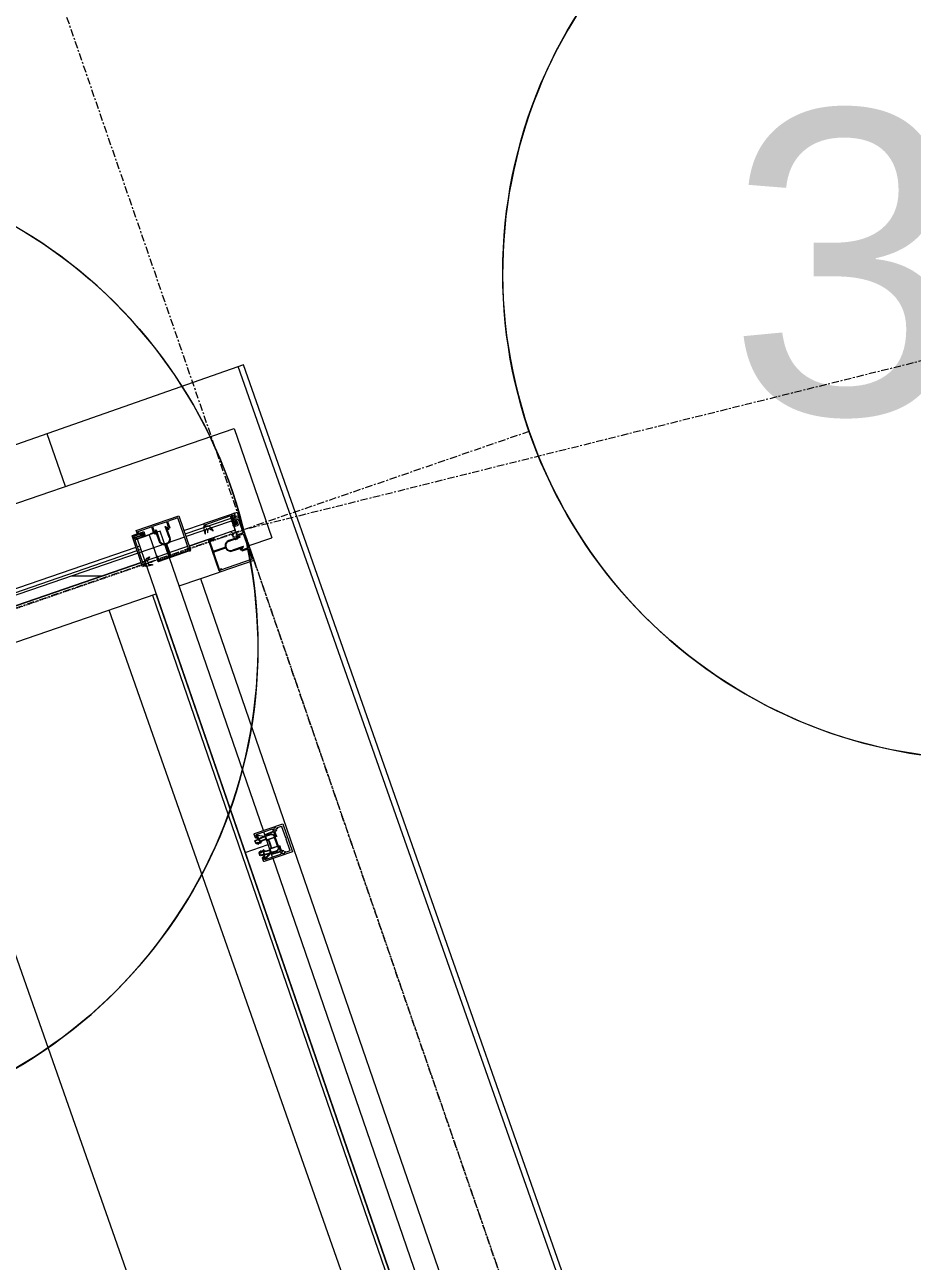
# Model space of a CAD drawing. Header units: millimetres. Extents: x -2355779 to -2216356, y 3874558 to 4068437.
# Drawn here: x -2341411 to -2339952, y 3992507 to 3994540 of the extents above; entities that cross this region are included whole.
import ezdxf

# ---------------------------------------------------------------- set-up
doc = ezdxf.new("R2010")
doc.units = ezdxf.units.MM
doc.linetypes.add('Grid Line', pattern=[21, 12, -3, 3, -3])
doc.linetypes.add('Overhead', pattern=[4, 2.5, -1.5])
for name, color, linetype, lineweight in [('A-ANNO-DIMS', 211, 'Continuous', 5), ('A-ANNO-DIMS-200', 211, 'Continuous', 5), ('A-DETL-GENF', 92, 'Continuous', 5), ('A-FLOR-OVHD', 1, 'Overhead', 13), ('A-GENM', 13, 'Continuous', 5), ('A-GLAZ-CWMG', 51, 'Continuous', 5), ('A-ROOF', 132, 'Continuous', 5), ('A-ROOF-PATT', 132, 'Continuous', 5), ('A-WALL-FNSH', 113, 'Continuous', 13), ('S-BEAM', 12, 'Continuous', 5), ('S-GRID', 1, 'Continuous', 5), ('S-GRID-IDEN', 1, 'Continuous', 5)]:
    doc.layers.add(name, color=color, linetype=linetype, lineweight=lineweight)
doc.styles.add('Arial', font='arial.ttf', dxfattribs={"height": 500})
doc.dimstyles.new('2_5-Diagonal-_deg_-Decimal_O', dxfattribs={"dimscale": 304.8, "dimtxt": 510.1297, "dimasz": 0.984252, "dimexe": 0.656168, "dimexo": 0.0625, "dimgap": 0.984252, "dimtad": 1, "dimdec": 0, "dimzin": 0, "dimdsep": 46, "dimtxsty": 'Arial', "dimblk1": 'OBLIQUE', "dimblk2": 'OBLIQUE', "dimsah": 1, "dimcen": 0.09, "dimdle": 0.656168, "dimazin": 0, "dimtfac": 1, "dimtdec": 4, "dimtix": 1, "dimtmove": 0, "dimatfit": 3, "dimfxl": 3.28084, "dimfxlon": 1, "dimtvp": 1, "dimtfill": 1, "dimtolj": 1, "dimtzin": 0, "dimlwd": 15, "dimlwe": 15, "dimarcsym": 2})

# ---------------------------------------------------------------- blocks, each defined once
blk = doc.blocks.new('MulticellPanel_Polycarbonate_Danpal_1040w - Blue-2881222-GA - Part B 6m')
at = {"layer": 'A-GENM'}
h = blk.add_hatch(dxfattribs=at)
h.set_pattern_fill('FP_9', color=256, style=0, pattern_type=2)
h.set_pattern_definition([(250.995, (-913393.64, 4538387.35), (756.39213, -260.52053), []), (340.995, (-913393.64, 4538387.35), (260.52053, 756.39213), [])])
h.paths.add_polyline_path([(515, 6.4), (513, 1.3), (518.8, 3.2)])
h.paths.add_polyline_path([(520, 13.5), (515, 10.9), (515, 6.4), (520, 4.4)])
h.paths.add_polyline_path([(520, 2.1), (513, 1.3), (520, -7)])
h.paths.add_polyline_path([(511.1, 0), (-356.9, 0), (-356.9, -16), (517, -16), (518.8, -8.2)])
h.paths.add_polyline_path([(-358.9, 0), (-404.7, 0), (-406.2, 0), (-437.8, 0), (-437.8, -16), (-358.9, -16), (-358.9, -13.5)])
h.paths.add_polyline_path([(-440.3, 0), (-511.1, 0), (-518.8, -8.2), (-517, -16), (-440.3, -14.8)])
h.paths.add_polyline_path([(-515, 6.4), (-518.8, 3.2), (-513, 1.3)])
h.paths.add_polyline_path([(-519.5, 13.2), (-520, 12.8), (-520, 4.4), (-515, 6.4), (-515.6, 11.3)])
h.paths.add_polyline_path([(-513, 1.3), (-520, 2.1), (-518.2, -4.9)])
for p, q in [((-520, 13.3), (-520, 4.4)), ((-520, 2.1), (-520, -7)), ((-515.7, 15), (-518.5, 15)), ((-512.5, 6), (-515, 10.9)), ((-515, 10.9), (-512.5, 10.5)), ((-513, 1.3), (-515, 6.4)), ((-515, 6.4), (-512.5, 6)), ((-440, 0), (-511.1, 0)), ((-405.7, 0), (-437.8, 0)), ((-358.9, 0), (-404.7, 0)), ((511.1, 0), (-357.2, 0)), ((514.4, 14.2), (512.5, 10.5)), ((512.5, 10.5), (515, 10.9)), ((515, 10.9), (512.5, 6)), ((512.5, 6), (515, 6.4)), ((515, 6.4), (513, 1.3)), ((518.5, 15), (515.7, 15)), ((520, 4.4), (520, 13.5)), ((520, -7), (520, 2.1)), ((-520, -9.4), (-520, -13)), ((-517, -16), (-440.3, -16)), ((-437.8, -16), (-358.9, -16)), ((-356.9, -16), (517, -16)), ((520, -13), (520, -9.4))]:
    blk.add_line(p, q, dxfattribs=at)
for centre, radius, start, end in [((-520, 3.2), 1.2, 270.0002, 89.9998), ((-518.5, 13.5), 1.5, 90, 135), ((-515.7, 13.5), 1.5, 26.8391, 90), ((-511.1, 2), 2, 201.2136, 270), ((511.1, 2), 2, 270, 338.7864), ((515.7, 13.5), 1.5, 90, 153.1609), ((518.5, 13.5), 1.5, 360, 90), ((520, 3.2), 1.2, 90.0002, 269.9998), ((-520, -8.2), 1.2, 270.0002, 89.9998), ((-517, -13), 3, 180, 270), ((517, -13), 3, 270, 360), ((520, -8.2), 1.2, 90.0002, 269.9998)]:
    blk.add_arc(centre, radius, start, end, dxfattribs=at)
blk = doc.blocks.new('Rectangular Mullion - Frame_Framed Facade_Danpal_DPANMF BT1-2879517-GA - Part B 6m')
at = {"layer": 'A-GLAZ-CWMG'}
for p, q in [((-2341147.5, 3993702.3), (-2341072.2, 3993728.2)), ((-2341066.7, 3993736.3), (-2341061.5, 3993738.1)), ((-2341064.8, 3993730.8), (-2341059.6, 3993732.6)), ((-2341061.5, 3993738.1), (-2341059.6, 3993732.6)), ((-2341059.6, 3993732.6), (-2341058.5, 3993729.3)), ((-2341149.5, 3993707.8), (-2341117.2, 3993718.9)), ((-2341140.7, 3993682.4), (-2341109.5, 3993693.2)), ((-2342057.4, 3993395.1), (-2341228.3, 3993680.7)), ((-2342055.5, 3993389.5), (-2341226.4, 3993675.1)), ((-2341226.4, 3993681.3), (-2341222.3, 3993682.8)), ((-2341224.5, 3993675.8), (-2341220.4, 3993677.2)), ((-2342042.7, 3993371.8), (-2341219.3, 3993655.3)), ((-2341217.7, 3993655.9), (-2341213.5, 3993657.3)), ((-2341157.3, 3993616.9), (-2341091.1, 3993639.7)), ((-2342030.3, 3993316.3), (-2341195.1, 3993603.9))]:
    blk.add_line(p, q, dxfattribs=at)
blk = doc.blocks.new('Rectangular Mullion - DPAEC50-1105308-GA - Part B 6m')
at = {"layer": 'A-DETL-GENF'}
for p, q in [((24.3, 53.5), (-24.3, 53.5)), ((-24.3, 53.5), (-24.3, 4.5)), ((-21.3, 42.6), (-21.3, 49.5)), ((-20.1, 50.7), (-1.2, 50.7)), ((-20.1, 41), (-19.6, 42.6)), ((-1.2, 50.7), (0, 51.9)), ((0, 51.9), (1.2, 50.7)), ((1.2, 50.7), (20.1, 50.7)), ((19.6, 42.6), (20.1, 41)), ((21.3, 49.5), (21.3, 42.6)), ((24.3, 4.5), (24.3, 53.5)), ((-21.8, 7.3), (-21.8, 34.3)), ((-20.8, 35.3), (-18.1, 35.3)), ((-17, 40), (-18.6, 39.5)), ((-18.1, 35.3), (-17.6, 21.6)), ((-9.6, 36.9), (-17.6, 36.9)), ((-16.3, 22.3), (-16.8, 35.3)), ((-16.8, 35.3), (-9, 35.3)), ((-8, 37.5), (-9.1, 37.5)), ((9.1, 34.3), (-9.1, 34.3)), ((-9.1, 33.5), (-7.9, 33.5)), ((-8, 36.3), (-8, 37.5)), ((-7.9, 33.5), (-7.9, 21.5)), ((-7.3, 22), (-7.3, 33.5)), ((-7.3, 33.5), (7.3, 33.5)), ((3.5, 23.2), (-3.5, 23.2)), ((-3.5, 22.6), (3.5, 22.6)), ((7.3, 33.5), (7.3, 22)), ((7.9, 21.5), (7.9, 33.5)), ((7.9, 33.5), (9.1, 33.5)), ((9.1, 37.5), (8, 37.5)), ((8, 37.5), (8, 36.3)), ((9, 35.3), (16.8, 35.3)), ((17.6, 36.9), (9.6, 36.9)), ((16.8, 35.3), (16.3, 22.3)), ((18.6, 39.5), (17, 40)), ((17.6, 21.6), (18.1, 35.3)), ((18.1, 35.3), (20.8, 35.3)), ((21.8, 34.3), (21.8, 7.3)), ((-23.3, 3.5), (-18.2, 3.5)), ((-16.8, 6.7), (-20.7, 6.3)), ((-15, 18), (-20.3, 8.8)), ((-20.3, 8.8), (-20.3, 7.3)), ((-20.3, 7.3), (-14.1, 7.3)), ((-19.7, 8.7), (-14.9, 16.9)), ((-19.7, 7.9), (-19.7, 8.7)), ((-14.2, 7.9), (-19.7, 7.9)), ((-9.3, 19.8), (-14.2, 19.8)), ((-14.2, 19.2), (-9.6, 19.2)), ((-8.9, 9.2), (-13.4, 8.1)), ((-13.3, 7.4), (-7.3, 8.9)), ((-8.5, 1.7), (-12.4, 1.4)), ((-12.2, 0.8), (-8.6, 1.1)), ((-7.3, 8.9), (-9.2, 4.5)), ((-8.7, 4), (-6.9, 4.4)), ((-6.9, 4.4), (-8.5, 1.7)), ((-8.3, 4.8), (-6.1, 9.9)), ((-6.1, 9.9), (-8.3, 9.4)), ((-5.8, 5.4), (-8.3, 4.8)), ((-7.8, 1.7), (-5.8, 5.4)), ((8.3, 4.8), (5.8, 5.4)), ((5.8, 5.4), (7.8, 1.7)), ((8.3, 9.4), (6.1, 9.9)), ((6.1, 9.9), (8.3, 4.8)), ((8.5, 1.7), (6.9, 4.4)), ((6.9, 4.4), (8.7, 4)), ((9.2, 4.5), (7.3, 8.9)), ((7.3, 8.9), (13.3, 7.4)), ((12.4, 1.4), (8.5, 1.7)), ((8.6, 1.1), (12.2, 0.8)), ((13.4, 8.1), (8.9, 9.2)), ((14.2, 19.8), (9.3, 19.8)), ((9.6, 19.2), (14.2, 19.2)), ((14.1, 7.3), (20.3, 7.3)), ((19.7, 7.9), (14.2, 7.9)), ((14.9, 16.9), (19.7, 8.7)), ((20.3, 8.8), (15, 18)), ((20.7, 6.3), (16.8, 6.7)), ((18.2, 3.5), (23.3, 3.5)), ((19.7, 8.7), (19.7, 7.9)), ((20.3, 7.3), (20.3, 8.8))]:
    blk.add_line(p, q, dxfattribs=at)
for centre, radius, start, end in [((-20.6, 39), 2.1, 75, 15), ((-20.1, 49.5), 1.2, 90, 180), ((-20.6, 39), 3.7, 75, 100.9055), ((20.6, 39), 2.1, 165, 105), ((20.6, 39), 3.7, 79.0945, 105), ((20.1, 49.5), 1.2, 360, 90), ((-20.8, 34.3), 1, 90, 180), ((-20.6, 39), 3.7, 325.4192, 15), ((-9.1, 28.3), 6, 90, 178.5709), ((137.1, 24.7), 152.2, 178.5709, 182.4896), ((-9.1, 28.3), 5.2, 90, 178.5709), ((137.1, 24.7), 151.4, 178.5709, 181.8369), ((-9.8, 37.6), 0.706, 289.0493, 354.5477), ((-3.5, 16.6), 5.98, 90, 181.8449), ((-3.5, 16.6), 6.58, 131.8412, 150.9148), ((-9, 36.3), 1, 270, 360), ((-3.5, 16.6), 6.58, 90, 125.1634), ((3.5, 16.6), 6.58, 54.8366, 90), ((3.5, 16.6), 5.98, 358.1551, 90), ((3.5, 16.6), 6.58, 29.0852, 48.1588), ((9, 36.3), 1, 180, 270), ((9.8, 37.6), 0.706, 185.4523, 250.9507), ((9.1, 28.3), 6, 1.4287, 89.9792), ((9.1, 28.3), 5.2, 1.4291, 90), ((-137.1, 24.7), 151.4, 358.1631, 1.4291), ((-137.1, 24.7), 152.2, 357.5109, 1.4287), ((20.6, 39), 3.7, 165, 214.5808), ((20.8, 34.3), 1, 360, 90), ((-23.3, 4.5), 1, 180, 270), ((-20.8, 7.3), 1, 180, 275), ((137.1, 24.7), 152.2, 182.9076, 186.319), ((137.1, 24.7), 151.4, 182.064, 186.2791), ((137.1, 25.2), 152.2, 186.7358, 188.8939), ((137.1, 25.2), 151.4, 186.7315, 189.0318), ((-12.3, 1.8), 0.975, 188.8939, 275.24), ((-3.5, 16.6), 6.58, 156.7371, 181.8449), ((16.4, 17.2), 26.5, 181.8449, 197.5886), ((16.4, 17.2), 25.9, 181.8449, 197.6717), ((-8.8, 4.4), 0.4, 157.1611, 284), ((-8.7, 2.1), 0.963, 275.24, 334.4387), ((8.7, 2.1), 0.963, 205.5613, 264.76), ((-16.4, 17.2), 25.9, 342.3283, 358.1551), ((8.8, 4.4), 0.4, 256, 22.8389), ((-16.4, 17.2), 26.5, 342.4114, 358.1551), ((3.5, 16.6), 6.58, 358.1551, 23.2629), ((12.3, 1.8), 0.975, 264.76, 351.1061), ((-137.1, 25.2), 151.4, 350.9682, 353.2685), ((-137.1, 25.2), 152.2, 351.1061, 353.2642), ((-137.1, 24.7), 151.4, 353.7209, 357.936), ((-137.1, 24.7), 152.2, 353.681, 357.0924), ((20.8, 7.3), 1, 265, 360), ((23.3, 4.5), 1, 270, 360)]:
    blk.add_arc(centre, radius, start, end, dxfattribs=at)
for points, knots in [([(-17.6, 21.6), (-17.6, 21.5), (-17.6, 21.4), (-17.4, 21.3), (-17.1, 21.3), (-16.8, 21.5), (-16.6, 21.7), (-16.4, 21.9), (-16.4, 22.1), (-16.4, 22.3), (-16.3, 22.3)], [0, 0, 0, 0, 0.125, 0.25, 0.5, 0.625, 0.75, 0.875, 0.9375, 1, 1, 1, 1]), ([(16.3, 22.3), (16.4, 22.3), (16.4, 22.1), (16.4, 22), (16.5, 21.8), (16.7, 21.5), (17.1, 21.2), (17.6, 21.3), (17.6, 21.6)], [0, 0, 0, 0, 0.0625, 0.125, 0.1875, 0.3125, 0.4375, 1, 1, 1, 1]), ([(-18.2, 3.5), (-18.1, 3.5), (-17.9, 3.5), (-17.6, 3.7), (-17.5, 3.8), (-17.3, 4), (-17.2, 4.2), (-17, 4.4), (-16.9, 4.6), (-16.8, 4.8), (-16.7, 5.1), (-16.6, 5.4), (-16.5, 5.6), (-16.5, 5.8), (-16.5, 6), (-16.5, 6.2), (-16.5, 6.4), (-16.5, 6.6), (-16.6, 6.7), (-16.8, 6.7), (-16.8, 6.7)], [0, 0, 0, 0, 0.083333, 0.166667, 0.208333, 0.25, 0.333333, 0.375, 0.416667, 0.458333, 0.5, 0.583333, 0.666667, 0.729167, 0.791667, 0.84375, 0.885417, 0.927083, 0.96875, 1, 1, 1, 1]), ([(16.8, 6.7), (16.8, 6.7), (16.6, 6.7), (16.5, 6.6), (16.5, 6.4), (16.5, 6.2), (16.5, 6), (16.5, 5.8), (16.5, 5.6), (16.6, 5.3), (16.9, 4.6), (17.5, 3.7), (17.8, 3.5), (18.2, 3.5)], [0, 0, 0, 0, 0.03125, 0.072917, 0.114583, 0.15625, 0.208333, 0.270833, 0.333333, 0.416667, 0.583333, 0.75, 1, 1, 1, 1])]:
    blk.add_open_spline(points, degree=3, knots=knots, dxfattribs=at)
blk = doc.blocks.new('Rectangular Mullion - Mullion_FramedFacade_Danpal_DPAEC50-2879753-GA - Part B 6m')
at = {"layer": 'A-GLAZ-CWMG'}
for p, q in [((3.5, 22.6), (-3.5, 22.6)), ((-18.2, 3.5), (-23.3, 3.5)), ((-20.3, 8.8), (-21.8, 8.8)), ((-20.7, 6.3), (-16.8, 6.7)), ((-20.3, 7.3), (-20.3, 8.8)), ((-14.1, 7.3), (-20.3, 7.3)), ((-8.6, 1.1), (-12.2, 0.8)), ((-8.3, 9.4), (-6.1, 9.9)), ((-6.1, 9.9), (-8.3, 4.8)), ((-8.3, 4.8), (-5.8, 5.4)), ((-5.8, 5.4), (-7.8, 1.7)), ((7.8, 1.7), (5.8, 5.4)), ((5.8, 5.4), (8.3, 4.8)), ((8.3, 4.8), (6.1, 9.9)), ((6.1, 9.9), (8.3, 9.4)), ((12.2, 0.8), (8.6, 1.1)), ((20.3, 7.3), (14.1, 7.3)), ((16.8, 6.7), (20.7, 6.3)), ((23.3, 3.5), (18.2, 3.5)), ((21.8, 8.8), (20.3, 8.8)), ((20.3, 8.8), (20.3, 7.3))]:
    blk.add_line(p, q, dxfattribs=at)
for centre, radius, start, end in [((-3.5, 16.6), 5.98, 90, 181.8449), ((3.5, 16.6), 5.98, 358.1551, 90), ((-23.3, 4.5), 1, 180, 270), ((-20.8, 7.3), 1, 227.5, 275), ((137.1, 25.2), 152.2, 186.7358, 188.8939), ((-12.3, 1.8), 0.975, 188.8939, 275.24), ((16.4, 17.2), 25.9, 181.8449, 197.6717), ((-8.7, 2.1), 0.963, 275.24, 334.4387), ((8.7, 2.1), 0.963, 205.5613, 264.76), ((-16.4, 17.2), 25.9, 342.3283, 358.1551), ((12.3, 1.8), 0.975, 264.76, 351.1061), ((-137.1, 25.2), 152.2, 351.1061, 353.2642), ((20.8, 7.3), 1, 265, 0), ((23.3, 4.5), 1, 270, 0)]:
    blk.add_arc(centre, radius, start, end, dxfattribs=at)
for points, knots in [([(-16.8, 6.7), (-16.8, 6.7), (-16.6, 6.7), (-16.5, 6.6), (-16.5, 6.4), (-16.5, 6.2), (-16.5, 6), (-16.5, 5.8), (-16.5, 5.6), (-16.6, 5.4), (-16.7, 5.1), (-16.8, 4.8), (-16.9, 4.6), (-17, 4.4), (-17.2, 4.2), (-17.3, 4), (-17.5, 3.8), (-17.6, 3.7), (-17.9, 3.5), (-18.1, 3.5), (-18.2, 3.5)], [-1, -1, -1, -1, -0.96875, -0.927083, -0.885417, -0.84375, -0.791667, -0.729167, -0.666667, -0.583333, -0.5, -0.458333, -0.416667, -0.375, -0.333333, -0.25, -0.208333, -0.166667, -0.083333, 0, 0, 0, 0]), ([(18.2, 3.5), (17.8, 3.5), (17.5, 3.7), (16.9, 4.6), (16.6, 5.3), (16.5, 5.6), (16.5, 5.8), (16.5, 6), (16.5, 6.2), (16.5, 6.4), (16.5, 6.6), (16.6, 6.7), (16.8, 6.7), (16.8, 6.7)], [-1, -1, -1, -1, -0.75, -0.583333, -0.416667, -0.333333, -0.270833, -0.208333, -0.15625, -0.114583, -0.072917, -0.03125, 0, 0, 0, 0])]:
    blk.add_open_spline(points, degree=3, knots=knots, dxfattribs=at)
blk = doc.blocks.new('Rectangular Mullion - DPANMF BT2-1105307-GA - Part B 6m')
at = {"layer": 'A-DETL-GENF'}
for p, q in [((-41.7, 64.5), (-46.7, 64.5)), ((-46.7, 64.5), (-46.7, 10.5)), ((-46, 64.5), (10.8, 64.5)), ((13.3, 67), (-45.3, 67)), ((-45.2, 33.9), (-45.2, 63)), ((-45.2, 63), (-41.7, 63)), ((-41.7, 63), (-41.7, 64.5)), ((10.8, 64.5), (10.8, 46.4)), ((13.3, -7.1), (13.3, 67)), ((-2, 41.3), (-15, 41.3)), ((-2, 43.8), (-2, 41.3)), ((-1, 41.3), (-1, 43.8)), ((0.9, 41.3), (-1, 41.3)), ((10.8, 46.4), (-0.2, 46.4)), ((-0.2, 46.4), (-0.2, 42.1)), ((1.3, 41.5), (1.3, 44.9)), ((1.3, 44.9), (10.8, 44.9)), ((4.2, 40.7), (1.7, 42.1)), ((10.8, 44.9), (10.8, 20.4)), ((-45.2, 12), (-45.2, 30.4)), ((-25.4, 32.9), (-44.2, 32.9)), ((-44.2, 31.4), (-25.4, 31.4)), ((4, 24.1), (-15.3, 24.1)), ((-15.3, 22.9), (-2, 22.9)), ((-15.1, 40.1), (4, 40.1)), ((-2, 22.9), (-2, 20.4)), ((-1, 20.4), (-1, 22.9)), ((-1, 22.9), (0.9, 22.9)), ((-0.2, 22), (-0.2, 13.8)), ((1.3, 20.4), (1.3, 22.5)), ((10.8, 20.4), (1.3, 20.4)), ((1.7, 22.2), (4.2, 23.6)), ((-46.7, 10.5), (-36.7, 10.5)), ((-36.7, 12), (-45.2, 12)), ((-36.7, 10.5), (-36.7, 12)), ((-0.2, 13.8), (1.3, 13.8)), ((1.3, 13.8), (1.3, 18.9)), ((1.3, 18.9), (10.8, 18.9)), ((7.8, 4), (2, 4)), ((2, 4), (2, 0.1)), ((3.3, -0.6), (3.3, 2.3)), ((3.3, 2.3), (5.9, 2.3)), ((3.3, 1.2), (3.3, -1.6)), ((4.4, -2.2), (4.4, 0.6)), ((5.9, 2.3), (5.9, -14.3)), ((7.8, -5.4), (7.8, 4)), ((10.8, 18.9), (10.8, -5.4)), ((-45.8, -6.3), (-48, -0.4)), ((-43.7, -6.9), (-45.8, -6.3)), ((-44.1, -10.5), (-45.6, -10.5)), ((-45.6, -10.5), (-45.6, -16.4)), ((-45.6, -12.3), (-45.6, -10.5)), ((-45.6, -10.5), (-43.4, -10.5)), ((-45.6, -16.4), (2.4, -16.4)), ((-44.2, -0.9), (-43.1, -6.3)), ((-44.1, -14.4), (-44.1, -10.5)), ((0, -14.4), (-44.1, -14.4)), ((-41.5, -5.9), (-43.6, -0.7)), ((-43.4, -10.5), (-43.4, -11.6)), ((0, -11.7), (0, -14.4)), ((1.8, -11), (0.7, -11)), ((2.4, -16.4), (1.6, -12.4)), ((1.6, -12.4), (3.2, -12.4)), ((2.3, -2.4), (2.3, -10.5)), ((2.3, -12.7), (2.3, -16.4)), ((2.3, -16.4), (7.8, -16.4)), ((3.7, -3.3), (4.4, -2.2)), ((3.7, -11.9), (3.7, -3.3)), ((5.9, -14.3), (4.2, -14.3)), ((10.8, -5.4), (7.8, -5.4)), ((7.8, -16.4), (7.8, -7.1)), ((7.8, -7.1), (13.3, -7.1))]:
    blk.add_line(p, q, dxfattribs=at)
for centre, radius, start, end in [((-15.3, 32.1), 9.2, 88.3739, 170.1209), ((-1.5, 43.8), 0.5, 0, 180), ((4, 40.4), 0.3, 270, 60), ((-44.2, 33.9), 1, 180, 270), ((-44.2, 30.4), 1, 90, 180), ((-25.4, 33.9), 1, 270, 350.1209), ((-25.4, 30.4), 1, 9.879, 90), ((-15.3, 32.1), 9.2, 189.879, 270), ((-15.3, 32.1), 8, 88.2562, 270), ((-1.5, 20.4), 0.5, 180, 0), ((4, 23.8), 0.3, 300, 90), ((2.8, 0.1), 0.834, 180, 303.9612), ((-48.3, -0.5), 0.4, 19.6375, 186.4047), ((-9.6, -1.2), 39.1, 179.0481, 193.7613), ((-44.3, -9.7), 3.39, 193.7613, 216.2723), ((-43.9, -0.8), 0.32, 21.9882, 191.4702), ((-43.6, -6.4), 0.48, 253.5726, 11.4702), ((-45.9, -0.3), 11.6, 282.7142, 356.5551), ((-40.7, -5.5), 0.88, 201.9882, 317.4298), ((-81.5, 37), 59.8, 313.8532, 321.0063), ((-34.7, -0.9), 0.4, 353.0736, 139.4168), ((0.7, -11.7), 0.7, 90, 180), ((1.8, -10.5), 0.5, 270, 0), ((3.2, -11.9), 0.5, 270, 0), ((4.2, -13.8), 0.5, 180, 270)]:
    blk.add_arc(centre, radius, start, end, dxfattribs=at)
for points, knots in [([(-45.3, 67), (-45.3, 67), (-45.4, 67), (-45.6, 66.9), (-45.7, 66.7), (-45.8, 66.6), (-45.9, 66.4), (-46, 66.1), (-46.1, 65.8), (-46.3, 65.6), (-46.4, 65.3), (-46.4, 65.1), (-46.4, 64.9), (-46.4, 64.7), (-46.2, 64.6), (-46.1, 64.5), (-46, 64.5)], [0, 0, 0, 0, 0.0625, 0.125, 0.177083, 0.229167, 0.291667, 0.375, 0.458333, 0.541667, 0.625, 0.708333, 0.770833, 0.84375, 0.916667, 1, 1, 1, 1]), ([(-0.2, 42.1), (-0.2, 41.9), (0, 41.7), (0.3, 41.5), (0.5, 41.4), (0.6, 41.3), (0.8, 41.3), (1, 41.2), (1.2, 41.3), (1.3, 41.4), (1.3, 41.5)], [0, 0, 0, 0, 0.333333, 0.416667, 0.5, 0.583333, 0.666667, 0.75, 0.84375, 1, 1, 1, 1]), ([(1.7, 42.1), (1.7, 42.1), (1.6, 42.2), (1.4, 42), (1.2, 41.8), (1.1, 41.6), (1, 41.4), (0.9, 41.3)], [0, 0, 0, 0, 0.25, 0.5, 0.75, 0.875, 1, 1, 1, 1]), ([(1.3, 22.5), (1.3, 22.6), (1.2, 22.7), (1.1, 22.8), (0.9, 22.8), (0.7, 22.8), (0.5, 22.7), (0.3, 22.6), (0.1, 22.5), (0, 22.3), (-0.2, 22.2), (-0.2, 22.1), (-0.2, 22)], [0, 0, 0, 0, 0.083333, 0.1875, 0.291667, 0.375, 0.458333, 0.583333, 0.666667, 0.75, 0.875, 1, 1, 1, 1]), ([(0.9, 22.9), (1, 22.9), (1.1, 22.7), (1.2, 22.5), (1.3, 22.3), (1.5, 22.1), (1.6, 22.1), (1.7, 22.2)], [0, 0, 0, 0, 0.125, 0.25, 0.375, 0.625, 1, 1, 1, 1]), ([(4.4, 0.6), (4.4, 0.7), (4.3, 1), (4.2, 1.2), (3.9, 1.3), (3.7, 1.4), (3.4, 1.4), (3.3, 1.3), (3.3, 1.2)], [0, 0, 0, 0, 0.166667, 0.333333, 0.5, 0.666667, 0.791667, 1, 1, 1, 1]), ([(-47, -11.7), (-46.8, -12), (-46.3, -12.4), (-45.7, -12.5), (-45.6, -12.4), (-45.6, -12.3)], [0, 0, 0, 0, 0.470588, 0.735294, 1, 1, 1, 1]), ([(3.3, -1.6), (3.2, -1.6), (3.1, -1.6), (2.9, -1.6), (2.7, -1.7), (2.5, -1.8), (2.4, -2), (2.3, -2.2), (2.3, -2.3), (2.3, -2.4)], [0, 0, 0, 0, 0.222222, 0.388889, 0.555556, 0.666667, 0.777778, 0.888889, 1, 1, 1, 1]), ([(3.7, -13.8), (3.7, -13.8), (3.7, -13.7), (3.7, -13.5), (3.6, -13.3), (3.5, -13.2), (3.3, -13.1), (3.2, -12.9), (3, -12.8), (2.8, -12.6), (2.7, -12.5), (2.5, -12.4), (2.3, -12.4), (2.3, -12.6), (2.3, -12.7)], [0, 0, 0, 0, 0.0625, 0.125, 0.1875, 0.25, 0.3125, 0.375, 0.5, 0.583333, 0.708333, 0.802083, 0.911458, 1, 1, 1, 1])]:
    blk.add_open_spline(points, degree=3, knots=knots, dxfattribs=at)
blk = doc.blocks.new('Rectangular Mullion - Frame_Framed Facade_Danpal_DPANMF BT2-2879768-GA - Part B 6m')
at = {"layer": 'A-GLAZ-CWMG'}
for p, q in [((-60, 54.5), (-60, 57)), ((-13.3, 0.5), (-60, 0.5)), ((-13.3, -24.4), (-13.3, 0.5)), ((0, -17.1), (-5.5, -17.1)), ((-5.5, -17.1), (-5.5, -26.4)), ((-58.9, -26.4), (-58.9, -20.5)), ((-58.9, -20.5), (-57.4, -20.5)), ((-57.4, -20.5), (-57.4, -24.4)), ((-5.5, -26.4), (-10.9, -26.4))]:
    blk.add_line(p, q, dxfattribs=at)
blk = doc.blocks.new('Rectangular Mullion - Frame_Framed Facade_Danpal_DPANMF BT1-2879757-GA - Part B 6m')
at = {"layer": 'A-GLAZ-CWMG'}
for p, q in [((-2340974.9, 3993200.9), (-2340649.3, 3992255.4)), ((-2341053.8, 3993173.8), (-2340728.2, 3992228.3)), ((-2341048.2, 3993175.7), (-2340722.6, 3992230.2))]:
    blk.add_line(p, q, dxfattribs=at)
blk = doc.blocks.new('Rectangular Mullion - Frame_Framed Facade_Danpal_DPANMF BT1-2879758-GA - Part B 6m')
at = {"layer": 'A-GLAZ-CWMG'}
for p, q in [((-2341122.3, 3993629), (-2340974.9, 3993200.9)), ((-2341201.2, 3993601.8), (-2341053.8, 3993173.8)), ((-2341195.6, 3993603.7), (-2341048.2, 3993175.7))]:
    blk.add_line(p, q, dxfattribs=at)
blk = doc.blocks.new('Structural Framing 61 - Structural Framing 1-2879215-GA - Part B 6m')
at = {"layer": 'S-BEAM'}
for p, q in [((-2348375.7, 3991359.1), (-2341066.8, 3993875.9)), ((-2341066.8, 3993875.9), (-2341004.9, 3993696.2)), ((-2341042.6, 3993683.2), (-2341004.9, 3993696.2))]:
    blk.add_line(p, q, dxfattribs=at)
blk = doc.blocks.new('Rectangular Mullion - DPANMF BT1-1105306-GA - Part B 6m')
at = {"layer": 'A-DETL-GENF'}
for p, q in [((45.3, 67), (-13.3, 67)), ((-13.3, 67), (-13.3, -7.1)), ((-10.8, 46.4), (-10.8, 64.5)), ((-10.8, 64.5), (46, 64.5)), ((46.7, 64.5), (41.7, 64.5)), ((41.7, 64.5), (41.7, 63)), ((41.7, 63), (45.2, 63)), ((45.2, 63), (45.2, 33.9)), ((46.7, 10.5), (46.7, 64.5)), ((0.2, 46.4), (-10.8, 46.4)), ((-10.8, 20.4), (-10.8, 44.9)), ((-10.8, 44.9), (-1.3, 44.9)), ((-1.7, 42.1), (-4.2, 40.7)), ((-1.3, 44.9), (-1.3, 41.5)), ((1, 41.3), (-0.9, 41.3)), ((0.2, 42.1), (0.2, 46.4)), ((1, 43.8), (1, 41.3)), ((2, 41.3), (2, 43.8)), ((15, 41.3), (2, 41.3)), ((-1.3, 20.4), (-10.8, 20.4)), ((-4.2, 23.6), (-1.7, 22.2)), ((-4, 40.1), (15.1, 40.1)), ((15.3, 24.1), (-4, 24.1)), ((-1.3, 22.5), (-1.3, 20.4)), ((-0.9, 22.9), (1, 22.9)), ((0.2, 13.8), (0.2, 22)), ((1, 22.9), (1, 20.4)), ((2, 20.4), (2, 22.9)), ((2, 22.9), (15.3, 22.9)), ((44.2, 32.9), (25.4, 32.9)), ((25.4, 31.4), (44.2, 31.4)), ((45.2, 30.4), (45.2, 12)), ((-10.8, -5.4), (-10.8, 18.9)), ((-10.8, 18.9), (-1.3, 18.9)), ((-2, 4), (-7.8, 4)), ((-7.8, 4), (-7.8, -5.4)), ((-5.9, -14.3), (-5.9, 2.3)), ((-5.9, 2.3), (-3.3, 2.3)), ((-4.4, 0.6), (-4.4, -2.2)), ((-3.3, 2.3), (-3.3, -0.6)), ((-3.3, -1.6), (-3.3, 1.2)), ((-2, 0.1), (-2, 4)), ((-1.3, 18.9), (-1.3, 13.8)), ((-1.3, 13.8), (0.2, 13.8)), ((45.2, 12), (36.7, 12)), ((36.7, 12), (36.7, 10.5)), ((36.7, 10.5), (46.7, 10.5)), ((-13.3, -7.1), (-7.8, -7.1)), ((-7.8, -5.4), (-10.8, -5.4)), ((-7.8, -7.1), (-7.8, -16.4)), ((-7.8, -16.4), (-2.3, -16.4)), ((-4.2, -14.3), (-5.9, -14.3)), ((-4.4, -2.2), (-3.7, -3.3)), ((-3.7, -3.3), (-3.7, -11.9)), ((-3.2, -12.4), (-1.6, -12.4)), ((-1.6, -12.4), (-2.4, -16.4)), ((-2.4, -16.4), (45.6, -16.4)), ((-2.3, -10.5), (-2.3, -2.4)), ((-2.3, -16.4), (-2.3, -12.7)), ((-0.7, -11), (-1.8, -11)), ((0, -14.4), (0, -11.7)), ((44.1, -14.4), (0, -14.4)), ((43.6, -0.7), (41.5, -5.9)), ((43.1, -6.3), (44.2, -0.9)), ((43.4, -11.6), (43.4, -10.5)), ((43.4, -10.5), (45.6, -10.5)), ((45.8, -6.3), (43.7, -6.9)), ((45.6, -10.5), (44.1, -10.5)), ((44.1, -10.5), (44.1, -14.4)), ((45.6, -16.4), (45.6, -10.5)), ((45.6, -10.5), (45.6, -12.3)), ((48, -0.4), (45.8, -6.3))]:
    blk.add_line(p, q, dxfattribs=at)
for centre, radius, start, end in [((-4, 40.4), 0.3, 120, 270), ((1.5, 43.8), 0.5, 360, 180), ((15.3, 32.1), 9.2, 9.8791, 91.6261), ((-4, 23.8), 0.3, 90, 240), ((1.5, 20.4), 0.5, 180, 360), ((15.3, 32.1), 8, 270, 91.7438), ((15.3, 32.1), 9.2, 270, 350.121), ((25.4, 33.9), 1, 189.8791, 270), ((25.4, 30.4), 1, 90, 170.121), ((44.2, 33.9), 1, 270, 0), ((44.2, 30.4), 1, 0, 90), ((-2.8, 0.1), 0.834, 236.0388, 360), ((-4.2, -13.8), 0.5, 270, 360), ((-3.2, -11.9), 0.5, 180, 270), ((-1.8, -10.5), 0.5, 180, 270), ((-0.7, -11.7), 0.7, 360, 90), ((34.7, -0.9), 0.4, 40.5832, 186.9264), ((45.9, -0.3), 11.6, 183.4449, 257.2858), ((81.5, 37), 59.8, 218.9937, 226.1468), ((40.7, -5.5), 0.88, 222.5702, 338.0118), ((43.6, -6.4), 0.48, 168.5298, 286.4274), ((43.9, -0.8), 0.32, 348.5298, 158.0118), ((44.3, -9.7), 3.39, 323.7277, 346.2387), ((9.6, -1.2), 39.1, 346.2387, 0.9519), ((48.3, -0.5), 0.4, 353.5953, 160.3625)]:
    blk.add_arc(centre, radius, start, end, dxfattribs=at)
for points, knots in [([(46, 64.5), (46, 64.5), (46.1, 64.5), (46.3, 64.6), (46.4, 64.7), (46.4, 64.9), (46.4, 65.2), (46.3, 65.4), (46.2, 65.8), (46, 66.1), (45.8, 66.5), (45.7, 66.6), (45.6, 66.8), (45.5, 67), (45.4, 67), (45.3, 67)], [0, 0, 0, 0, 0.041667, 0.104167, 0.177083, 0.239583, 0.333333, 0.416667, 0.5, 0.666667, 0.729167, 0.791667, 0.84375, 0.90625, 1, 1, 1, 1]), ([(-0.9, 41.3), (-1, 41.4), (-1.1, 41.6), (-1.2, 41.8), (-1.3, 42), (-1.5, 42.2), (-1.6, 42.2), (-1.7, 42.1)], [0, 0, 0, 0, 0.125, 0.25, 0.375, 0.625, 1, 1, 1, 1]), ([(-1.3, 41.5), (-1.3, 41.5), (-1.2, 41.3), (-1.1, 41.2), (-0.9, 41.2), (-0.7, 41.3), (-0.5, 41.4), (-0.3, 41.5), (-0.1, 41.6), (0, 41.7), (0.2, 41.9), (0.2, 42), (0.2, 42.1)], [0, 0, 0, 0, 0.083333, 0.1875, 0.291667, 0.375, 0.458333, 0.583333, 0.666667, 0.75, 0.875, 1, 1, 1, 1]), ([(-1.7, 22.2), (-1.7, 22.1), (-1.6, 22.1), (-1.4, 22.2), (-1.2, 22.5), (-1.1, 22.7), (-1, 22.9), (-0.9, 22.9)], [0, 0, 0, 0, 0.25, 0.5, 0.75, 0.875, 1, 1, 1, 1]), ([(0.2, 22), (0.2, 22.2), (0, 22.4), (-0.3, 22.6), (-0.5, 22.7), (-0.6, 22.7), (-0.8, 22.8), (-1, 22.8), (-1.2, 22.8), (-1.3, 22.7), (-1.3, 22.5)], [0, 0, 0, 0, 0.333333, 0.416667, 0.5, 0.583333, 0.666667, 0.75, 0.84375, 1, 1, 1, 1]), ([(-3.3, 1.2), (-3.3, 1.2), (-3.3, 1.3), (-3.6, 1.4), (-3.9, 1.4), (-4.2, 1.2), (-4.3, 1), (-4.4, 0.7), (-4.4, 0.6)], [0, 0, 0, 0, 0.125, 0.25, 0.5, 0.666667, 0.833333, 1, 1, 1, 1]), ([(-2.3, -12.7), (-2.3, -12.6), (-2.3, -12.5), (-2.5, -12.4), (-2.7, -12.5), (-2.9, -12.7), (-3.1, -12.9), (-3.3, -13), (-3.4, -13.2), (-3.5, -13.3), (-3.6, -13.4), (-3.7, -13.6), (-3.7, -13.8), (-3.7, -13.8)], [0, 0, 0, 0, 0.072917, 0.1875, 0.291667, 0.5, 0.583333, 0.666667, 0.729167, 0.791667, 0.854167, 0.916667, 1, 1, 1, 1]), ([(-2.3, -2.4), (-2.3, -2.3), (-2.3, -2.2), (-2.4, -2), (-2.5, -1.8), (-2.6, -1.7), (-2.8, -1.7), (-3, -1.6), (-3.2, -1.6), (-3.3, -1.6)], [0, 0, 0, 0, 0.111111, 0.222222, 0.333333, 0.444444, 0.555556, 0.708333, 1, 1, 1, 1]), ([(45.6, -12.3), (45.6, -12.3), (45.7, -12.5), (45.8, -12.5), (46, -12.5), (46.4, -12.4), (46.8, -12.1), (47, -11.8), (47, -11.7)], [0, 0, 0, 0, 0.147059, 0.294118, 0.411765, 0.588235, 0.823529, 1, 1, 1, 1])]:
    blk.add_open_spline(points, degree=3, knots=knots, dxfattribs=at)
blk = doc.blocks.new('Rectangular Mullion - Frame_Framed Facade_Danpal_DPANMF BT1-2881316-GA - Part B 6m')
at = {"layer": 'A-GLAZ-CWMG'}
for p, q in [((-58.9, 26.4), (-58.9, 20.5)), ((-58.9, 20.5), (-57.4, 20.5)), ((-57.4, 20.5), (-57.4, 24.4)), ((-13.3, 24.4), (-13.3, -0.5)), ((-5.5, 26.4), (-10.9, 26.4)), ((-5.5, 17.1), (-5.5, 26.4)), ((0, 17.1), (-5.5, 17.1)), ((-13.3, -0.5), (-60, -0.5)), ((-60, -54.5), (-60, -57))]:
    blk.add_line(p, q, dxfattribs=at)
blk = doc.blocks.new('Grid - A1-203820-GA - Part B 6m')
at = {"layer": 'S-GRID-IDEN'}
blk.add_circle((0, 0), 4, dxfattribs=at)
for start, end in [(360, 180), (180, 360)]:
    blk.add_arc((0, 0), 4, start, end, dxfattribs=at)
blk = doc.blocks.new('DIMBLOCK2-GA - Part B 6m')
at = {"layer": 'A-ANNO-DIMS-200', "lineweight": 15}
for p, q in [((-2337980.3, 4048141.9), (-2338057.2, 4048493.2)), ((-2337980.3, 4048141.9), (-2337865.8, 4048320.4)), ((-2337980.3, 4048141.9), (-2338094.8, 4047963.3)), ((-2337980.3, 4048141.9), (-2337980.3, 4048141.9)), ((-2337980.3, 4048141.9), (-2337937.6, 4047946.5)), ((-2348008.1, 4045641.5), (-2348105.2, 4045987.8)), ((-2348008.1, 4045641.5), (-2347904.2, 4045826.4)), ((-2348008.1, 4045641.5), (-2348112, 4045456.6)), ((-2348008.1, 4045641.5), (-2347954.1, 4045448.9))]:
    blk.add_line(p, q, dxfattribs=at)
for start, end in [(102.269916, 105.731899), (102.334407, 105.667407)]:
    blk.add_arc((-2300023.8, 3874558.4), 177684.9, start, end, dxfattribs=at)
at = {"layer": 'A-ANNO-DIMS-200', "color": 0, "lineweight": 15, "insert": (-2344034, 4047688.1), "char_height": 500, "width": 1958.898, "attachment_point": 1, "rotation": 14.0009, "line_spacing_factor": 0.941778, "style": 'Arial', "bg_fill": 3, "box_fill_scale": 1.25, "bg_fill_color": 256, "bg_fill_true_color": 13158600, "bg_fill_transparency": 0}
blk.add_mtext('3.33°', dxfattribs=at)
blk = doc.blocks.new('_Oblique')
at = {"color": 0, "linetype": 'ByBlock', "lineweight": -2}
blk.add_line((-0.5, -0.5), (0.5, 0.5), dxfattribs=at)

msp = doc.modelspace()

# ---------------------------------------------------------------- hatches: boundary and pattern name
at = {"layer": 'A-ROOF-PATT'}
h = msp.add_hatch(dxfattribs=at)
h.set_pattern_fill('FP_4', color=256, style=0, pattern_type=2)
h.set_pattern_definition([(109.367, (-4018.33, 11431.97), (-314.1568, -110.428734), [])])
h.paths.add_polyline_path([(-2352562.9, 3967433.9), (-2298471.9, 3967434.6), (-2305717.9, 3993269.2), (-2317088.1, 3995686), (-2318295.3, 3999191.8), (-2318276.8, 3999198), (-2317990.3, 3999297.2), (-2319737.4, 3999020.5), (-2318990.1, 3994314.6), (-2318988.5, 3994311.3), (-2318969.6, 3994178.2), (-2318969.6, 3994172.8), (-2318935.7, 3993965.6), (-2318889.7, 3993781.2), (-2318906.9, 3993777), (-2318877.5, 3993591.4), (-2319973, 3993338.7), (-2319896.7, 3993032.7), (-2318831, 3993296.2), (-2318742.7, 3992936.6), (-2339240.9, 3987830.5), (-2339329.9, 3988189.8), (-2329605.1, 3990613.3), (-2329686.5, 3990939.8), (-2338999.4, 3988618.9), (-2338994.7, 3988605.2), (-2339351.2, 3988485.4), (-2339348, 3988476.3), (-2339418.8, 3988454.3), (-2339421.5, 3988456.8), (-2339429.3, 3988456.2), (-2341201.2, 3993601.8), (-2352562.9, 3989688.5), (-2352562.9, 3975751.6), (-2350541.4, 3975985.4), (-2350556.5, 3976127.1), (-2350507.9, 3976132.3), (-2350495.8, 3976129.7), (-2350495.1, 3976131.6), (-2350329.4, 3976150.1), (-2350329.4, 3976150.7), (-2350307.6, 3976155.9), (-2350269.5, 3976159.1), (-2350253.3, 3976018.8), (-2344809.5, 3976648.4), (-2344824.6, 3976790), (-2344776.1, 3976795.3), (-2344764, 3976792.6), (-2344763.2, 3976794.5), (-2344597.6, 3976813), (-2344597.6, 3976813.7), (-2344575.7, 3976818.8), (-2344537.6, 3976822), (-2344521.5, 3976681.7), (-2339077.7, 3977311.3), (-2339092.8, 3977453), (-2339044.3, 3977458.2), (-2339032.2, 3977455.6), (-2339031.4, 3977457.4), (-2338865.8, 3977475.9), (-2338865.8, 3977476.6), (-2338843.9, 3977481.8), (-2338805.8, 3977484.9), (-2338789.6, 3977344.6), (-2333345.9, 3977974.2), (-2333361, 3978115.9), (-2333312.4, 3978121.1), (-2333300.3, 3978118.5), (-2333299.6, 3978120.3), (-2333133.9, 3978138.9), (-2333133.9, 3978139.5), (-2333112.1, 3978144.7), (-2333074, 3978147.8), (-2333057.8, 3978007.5), (-2327614, 3978637.1), (-2327629.1, 3978778.8), (-2327580.6, 3978784), (-2327568.5, 3978781.4), (-2327567.7, 3978783.2), (-2327402.1, 3978801.8), (-2327402.1, 3978802.4), (-2327380.2, 3978807.6), (-2327342.1, 3978810.7), (-2327326, 3978670.4), (-2321882.2, 3979300.1), (-2321897.3, 3979441.7), (-2321848.8, 3979447), (-2321836.7, 3979444.3), (-2321835.9, 3979446.2), (-2321670.3, 3979464.7), (-2321670.3, 3979465.4), (-2321648.4, 3979470.5), (-2321610.3, 3979473.7), (-2321594.1, 3979333.4), (-2316150.4, 3979963), (-2316165.5, 3980104.7), (-2316116.9, 3980109.9), (-2316104.8, 3980107.2), (-2316104.1, 3980109.1), (-2315938.4, 3980127.6), (-2315938.4, 3980128.3), (-2315916.6, 3980133.5), (-2315878.4, 3980136.6), (-2315862.3, 3979996.3), (-2310548.2, 3980612.5), (-2310567.3, 3980773.2), (-2310019, 3980836.5), (-2309988.6, 3980571.6), (-2310536.9, 3980508.3), (-2310547.3, 3980604.8), (-2310657.9, 3980591.8), (-2311033.1, 3980548.3), (-2312105.4, 3980424.2), (-2312131.9, 3980421.2), (-2312152.5, 3980418.4), (-2312207.4, 3980411.6), (-2312279.7, 3980403.2), (-2315861.4, 3979988.7), (-2315856.9, 3979939.3), (-2315904.1, 3979933.7), (-2315915.8, 3979931.5), (-2315916.6, 3979929.7), (-2316082.2, 3979911.3), (-2316083.2, 3979910.7), (-2316105, 3979910.5), (-2316144, 3979907.3), (-2316149.5, 3979955), (-2321593.2, 3979325.4), (-2321588.7, 3979276.4), (-2321635.9, 3979270.7), (-2321647.6, 3979268.6), (-2321648.4, 3979266.8), (-2321814, 3979248.4), (-2321814, 3979247.7), (-2321850.1, 3979246), (-2321875.8, 3979244.4), (-2321881.3, 3979292.1), (-2327325, 3978662.5), (-2327320.5, 3978613.4), (-2327367.8, 3978607.8), (-2327379.5, 3978605.7), (-2327380.2, 3978603.9), (-2327545.9, 3978585.4), (-2327545.9, 3978584.7), (-2327582, 3978583.1), (-2327607.6, 3978581.5), (-2327613.1, 3978629.2), (-2333056.9, 3977999.6), (-2333052.4, 3977950.5), (-2333099.6, 3977944.9), (-2333111.3, 3977942.7), (-2333112.1, 3977940.9), (-2333277.7, 3977922.5), (-2333277.7, 3977921.8), (-2333313.8, 3977920.2), (-2333339.5, 3977918.5), (-2333345, 3977966.3), (-2338788.5, 3977335.3), (-2338784.2, 3977287.6), (-2338831.4, 3977282), (-2338843.1, 3977279.8), (-2338843.9, 3977278), (-2339009.5, 3977259.6), (-2339010.6, 3977259), (-2339032.3, 3977258.8), (-2339071.3, 3977255.6), (-2339076.8, 3977303.3), (-2344520.5, 3976673.7), (-2344516, 3976624.7), (-2344563.3, 3976619.1), (-2344575, 3976616.9), (-2344575.7, 3976615.1), (-2344741.4, 3976596.7), (-2344741.4, 3976596), (-2344777.5, 3976594.3), (-2344803.1, 3976592.7), (-2344808.6, 3976640.4), (-2350252.4, 3976010.8), (-2350247.9, 3975961.7), (-2350295.1, 3975956.1), (-2350306.8, 3975954), (-2350307.6, 3975952.2), (-2350473.2, 3975933.8), (-2350473.2, 3975933), (-2350509.3, 3975931.4), (-2350535, 3975929.8), (-2350540.5, 3975977.5), (-2352562.9, 3975743.6), (-2352562.9, 3972012.5)])
h.paths.add_polyline_path([(-2313139.6, 3980303.6), (-2313120.2, 3980306.2), (-2313131.2, 3980304.6)])
h.paths.add_polyline_path([(-2339429.3, 3988462.3), (-2339428.7, 3988464.7), (-2339444.2, 3988505.5), (-2339443.7, 3988504), (-2339429.3, 3988462.4)])
h.paths.add_polyline_path([(-2339352.2, 3988488.3), (-2338998.5, 3988607), (-2339002.3, 3988618.2), (-2339196, 3988572), (-2339214.8, 3988651.2), (-2339028.9, 3988697.5), (-2339030.4, 3988701.8), (-2339027.5, 3988702.8), (-2339026, 3988698.2), (-2325794, 3991995.8), (-2329361.1, 3991171.7), (-2339363.5, 3988679), (-2339409.5, 3988857.3), (-2339471.7, 3988835.4), (-2339353.4, 3988491.9)])
h.paths.add_polyline_path([(-2339530.8, 3988768.8), (-2339531.1, 3988771.3), (-2339531.1, 3988769.8)])
h.paths.add_polyline_path([(-2339476.2, 3988848.3), (-2339406.1, 3988872.5), (-2339398.1, 3988879.7), (-2339398.5, 3988893.4), (-2339554.4, 3989341.2), (-2339558.7, 3989346.1), (-2339571.3, 3989346.1), (-2339639.5, 3989322.6), (-2339482.8, 3988867.7)])
h.paths.add_polyline_path([(-2339346.1, 3988879.2), (-2339265.9, 3988900.1), (-2341051.7, 3993980.5), (-2350565.4, 3990636.5), (-2350557.1, 3990616.7), (-2350553.7, 3990612.9), (-2350543.5, 3990612.9), (-2341066.8, 3993875.9), (-2341004.9, 3993696.2), (-2341042.6, 3993683.2), (-2341034.4, 3993659.3), (-2341122.3, 3993629), (-2339643.8, 3989335.1), (-2339457.1, 3989399.4), (-2339452.8, 3989386.9), (-2339533.9, 3989359), (-2339541.9, 3989351.7), (-2339541.5, 3989338.1), (-2339385.8, 3988890.5), (-2339381.2, 3988885.4), (-2339367.6, 3988885.7), (-2339289.5, 3988912.6), (-2339285.2, 3988900.1), (-2339330, 3988884.7)])
h.paths.add_polyline_path([(-2352562.9, 3989917.4), (-2350574.6, 3990602.2), (-2350568.1, 3990608.4), (-2350568.1, 3990618.2), (-2350574.6, 3990633.2), (-2352562.9, 3989934.3)])
h.paths.add_polyline_path([(-2349820.2, 3989930.1), (-2349848.4, 3989937.7), (-2349871.6, 3989955.5), (-2349886.3, 3989980.9), (-2349890.1, 3990009.9), (-2349882.5, 3990038.1), (-2349864.7, 3990061.3), (-2349839.3, 3990076), (-2349810.3, 3990079.8), (-2349782, 3990072.2), (-2349758.8, 3990054.4), (-2349744.1, 3990027.9), (-2349740.4, 3990000), (-2349748, 3989971.7), (-2349765.8, 3989948.5), (-2349791.1, 3989933.9), (-2349810.3, 3989931.4)])
h.paths.add_polyline_path([(-2345822.6, 3991282.3), (-2345850.9, 3991289.8), (-2345874.1, 3991307.7), (-2345888.7, 3991333), (-2345892.6, 3991362), (-2345885, 3991390.3), (-2345867.1, 3991413.5), (-2345841.8, 3991428.1), (-2345812.8, 3991431.9), (-2345784.5, 3991424.3), (-2345761.3, 3991406.5), (-2345746.7, 3991381.2), (-2345742.9, 3991352.2), (-2345750.5, 3991323.9), (-2345768.3, 3991300.7), (-2345793.6, 3991286.1)])
h.paths.add_polyline_path([(-2341861.1, 3992622), (-2341889.4, 3992629.6), (-2341912.6, 3992647.4), (-2341927.2, 3992672.8), (-2341931, 3992701.8), (-2341921.7, 3992732.3), (-2341905.6, 3992753.2), (-2341880.3, 3992767.9), (-2341851.3, 3992771.7), (-2341823, 3992764.1), (-2341799.8, 3992746.3), (-2341785.2, 3992720.9), (-2341781.4, 3992691.9), (-2341789, 3992663.6), (-2341806.8, 3992640.4), (-2341832.1, 3992625.8)])

# ---------------------------------------------------------------- linework, layer by layer
at = {"layer": 'A-FLOR-OVHD'}
for p, q in [((-2348375.7, 3991186.7), (-2341051.5, 3993708.7)), ((-2341051.5, 3993708.7), (-2339294.6, 3988606.4))]:
    msp.add_line(p, q, dxfattribs=at)
at = {"layer": 'A-ROOF'}
for p, q in [((-2341051.7, 3993980.5), (-2350565.4, 3990636.5)), ((-2339265.6, 3988899.2), (-2341051.7, 3993980.5))]:
    msp.add_line(p, q, dxfattribs=at)
at = {"layer": 'A-WALL-FNSH', "color": 250, "lineweight": 5}
for p, q in [((-2341188.4, 3993707.2), (-2341193.9, 3993705.3)), ((-2341173.6, 3993664.2), (-2341188.4, 3993707.2)), ((-2341194.7, 3993705.1), (-2341226.2, 3993694.2)), ((-2341226.2, 3993694.2), (-2339425.2, 3988463.8)), ((-2341018.8, 3993214.8), (-2341173.2, 3993663.1)), ((-2341003.8, 3993171.2), (-2341018, 3993212.4)), ((-2341048.7, 3993178.8), (-2341010.9, 3993191.8)), ((-2340693.2, 3992269.3), (-2341003, 3993168.8))]:
    msp.add_line(p, q, dxfattribs=at)
at = {"layer": 'S-GRID', "linetype": 'Grid Line'}
for p, q in [((-2330549, 3963207.8), (-2354499.1, 4032762.5)), ((-2316354.7, 3999863.9), (-2341051.7, 3993709.2)), ((-2340582, 3993870.9), (-2353997.4, 3989251.5))]:
    msp.add_line(p, q, dxfattribs=at)

# ---------------------------------------------------------------- block references
at = {"layer": 'A-GENM', "rotation": 199.0053386485264}
msp.add_blockref('MulticellPanel_Polycarbonate_Danpal_1040w - Blue-2881222-GA - Part B 6m', (-2341557.2, 3993539.5), dxfattribs=at)
at = {"layer": 'A-GLAZ-CWMG'}
for name in ['Rectangular Mullion - Frame_Framed Facade_Danpal_DPANMF BT1-2879517-GA - Part B 6m', 'Rectangular Mullion - Frame_Framed Facade_Danpal_DPANMF BT1-2879758-GA - Part B 6m', 'Rectangular Mullion - Frame_Framed Facade_Danpal_DPANMF BT1-2879757-GA - Part B 6m']:
    msp.add_blockref(name, (0, 0), dxfattribs=at)
at = {"layer": 'A-GLAZ-CWMG', "extrusion": (0, 0, -1), "rotation": 70.9995928797833}
for name, p in [('Rectangular Mullion - DPANMF BT2-1105307-GA - Part B 6m', (2341216.8, 3993697.5)), ('Rectangular Mullion - Frame_Framed Facade_Danpal_DPANMF BT2-2879768-GA - Part B 6m', (2341211.6, 3993713.3)), ('Rectangular Mullion - DPAEC50-1105308-GA - Part B 6m', (2341029.8, 3993185.3)), ('Rectangular Mullion - Mullion_FramedFacade_Danpal_DPAEC50-2879753-GA - Part B 6m', (2341029.8, 3993185.3))]:
    msp.add_blockref(name, p, dxfattribs=at)
at = {"layer": 'A-GLAZ-CWMG'}
for name, p, rotation in [('Rectangular Mullion - DPANMF BT1-1105306-GA - Part B 6m', (-2341068.8, 3993718.3), 199.0053386485265), ('Rectangular Mullion - Frame_Framed Facade_Danpal_DPANMF BT1-2881316-GA - Part B 6m', (-2341052.9, 3993713.2), 19.00533864852643)]:
    msp.add_blockref(name, p, dxfattribs=dict(at, rotation=rotation))
at = {"layer": 'S-BEAM'}
msp.add_blockref('Structural Framing 61 - Structural Framing 1-2879215-GA - Part B 6m', (0, 0), dxfattribs=at)
at = {"layer": 'S-GRID-IDEN', "xscale": 199.9999999999999, "yscale": 199.9999999999999, "zscale": 199.9999999999999}
for p, rotation in [((-2339825.6, 3994131.4), 109.0004071202167), ((-2341827.9, 3993515.8), 103.9934690902121)]:
    msp.add_blockref('Grid - A1-203820-GA - Part B 6m', p, dxfattribs=dict(at, rotation=rotation))

# ---------------------------------------------------------------- texts
at = {"layer": 'S-GRID-IDEN', "insert": (-2340256.3, 3994399.1), "char_height": 500, "width": 1026.16, "attachment_point": 1, "style": 'Arial'}
msp.add_mtext('3A', dxfattribs=at)

# ---------------------------------------------------------------- next in the draw order: dimensions: what is measured, and where the dimension line sits
at = {"layer": 'A-ANNO-DIMS', "lineweight": 15}
dim = msp.add_angular_dim_3p(base=(-2341338.9, 4047373.3), center=(-2300023.8, 3874558.4), p1=(-2338057.2, 4048493.2), p2=(-2348105.2, 4045987.8), dimstyle='2_5-Diagonal-_deg_-Decimal_O', override={"dimpost": '<>', "dimfxl": 10355.71416}, dxfattribs=at)
dim.commit()
dim.dimension.update_dxf_attribs({"geometry": 'DIMBLOCK2-GA - Part B 6m', "text_midpoint": (-2343146.8, 4047503.6)})

doc.saveas('drawing.dxf')
